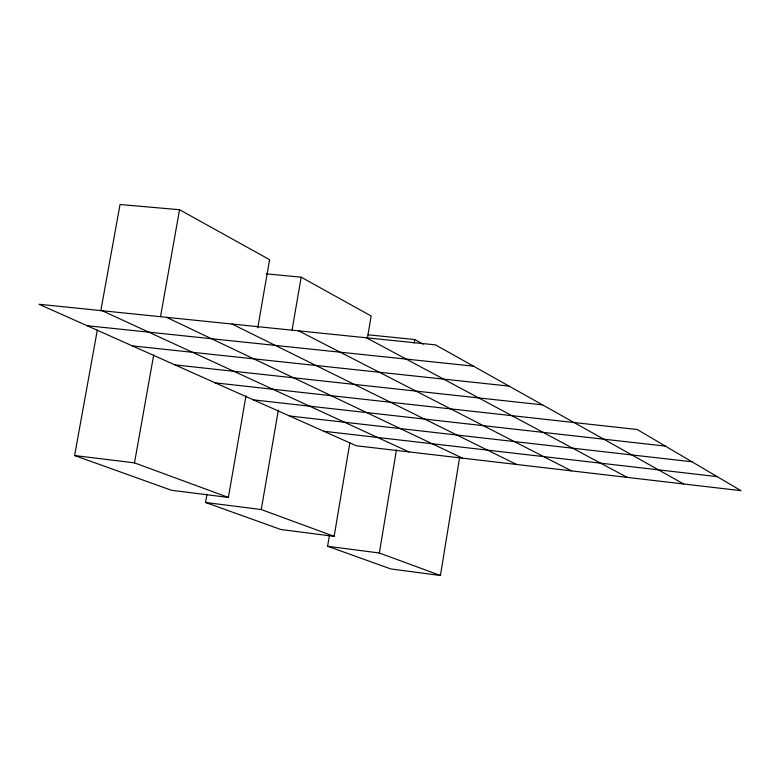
<?xml version="1.0" encoding="UTF-8"?>
<svg xmlns="http://www.w3.org/2000/svg" width="780" height="780" viewBox="0 0 780 780"><rect width="100%" height="100%" fill="white"/><g stroke="black" fill="none" stroke-linecap="round" stroke-linejoin="round"><path stroke-width="1.17" d="M329.404 535.48L327.59 546.263L390.79 568.932L440.437 575.494L459.683 457.09M440.437 575.494L379.353 553.01L396.445 449.875M414.131 343.142L414.726 339.544L368.023 334.786M206.973 494.12L205.511 502.476L280.829 529.493L334.142 536.367L349.83 442.952M367.536 337.565L371.153 316.007L301.158 277.183L266.204 273.848M334.142 536.367L261.271 509.545L278.333 410.134M292.11 329.881L301.158 277.183M97.324 330.018L74.607 455.54L171.532 490.298L228.384 497.435L245.983 395.879M257.78 327.776L269.587 259.672L179.556 209.732L120.032 204.506L100.786 310.898M228.384 497.435L134.492 462.872L153.709 354.9M160.543 316.505L179.556 209.732M87.077 325.699L473.431 366.142M132.327 345.881L509.038 386.1M174.983 364.904L542.51 404.859M215.28 382.873L637.201 429.507L741 490.669L356.294 445.76L39 304.258L435.474 344.867L683.68 483.98M253.393 399.867L665.369 446.101M289.497 415.974L691.977 461.779M323.749 431.243L717.151 476.619M74.607 455.54L134.492 462.872M205.511 502.476L261.271 509.545M327.59 546.263L379.353 553.01M102.219 310.732L408.964 451.903M166.54 317.323L462.384 458.143M231.992 324.031L516.535 464.461M298.613 330.847L571.467 470.876M366.424 337.798L627.169 477.38M414.726 339.544L423.121 344.214"/></g></svg>
